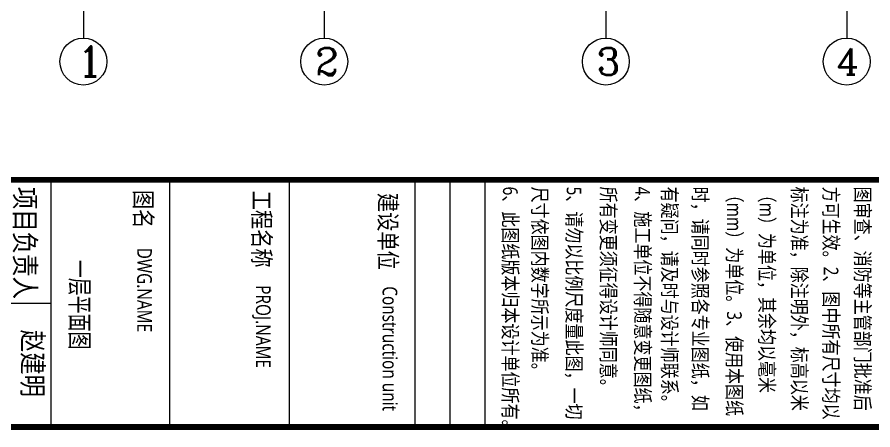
# Model space of a CAD drawing. Header units: inches. Extents: x -3733042 to -3643265, y 623859 to 997713.
# Drawn here: x -3712554 to -3690670, y 791238 to 801784 of the extents above; entities that cross this region are included whole.
import ezdxf
from ezdxf.enums import TextEntityAlignment as Align

# ---------------------------------------------------------------- set-up
doc = ezdxf.new("R2010")
doc.units = ezdxf.units.IN
doc.header["$LTSCALE"] = 1000
doc.header["$MEASUREMENT"] = 0
doc.layers.get('0').update_dxf_attribs({"lineweight": 18})
for name, color, linetype, lineweight in [('0-TK', 4, 'Continuous', 18), ('AXIS', 30, 'Continuous', 18), ('AXIS_TEXT', 7, 'Continuous', 18), ('PUB_TITLE', 153, 'Continuous', 18), ('图签文字', 4, 'Continuous', 18)]:
    doc.layers.add(name, color=color, linetype=linetype, lineweight=lineweight)
doc.styles.add('-黑体', font='msyh.ttf', dxfattribs={"width": 0.7})
doc.styles.add('_TCH_AXIS', font='complex.shx', dxfattribs={"bigfont": 'gbcbig.shx'})
doc.styles.add('COMPLEX', font='complex.shx')
doc.styles.add('建筑图签-黑', font='simhei.ttf', dxfattribs={"width": 0.7})

# ---------------------------------------------------------------- blocks, each defined once
blk = doc.blocks.new('_AXISO')
blk.add_circle((0, 0), 0.5)
at = {"layer": 'AXIS_TEXT', "style": 'COMPLEX', "width": 1.04167}
blk.add_attdef('A', (-0.25, -0.28), '', height=0.56, dxfattribs=at)

msp = doc.modelspace()

# ---------------------------------------------------------------- linework, layer by layer
at = {"layer": '0-TK'}
for p, q in [((-3708653.7, 797626.8), (-3708653.7, 791312.6)), ((-3705600.5, 797626.8), (-3705600.5, 791312.6)), ((-3702381.8, 797626.8), (-3702381.8, 791312.6)), ((-3701487.7, 797626.8), (-3701487.7, 791312.6)), ((-3700593.6, 797626.8), (-3700593.6, 791312.6))]:
    msp.add_line(p, q, dxfattribs=at)
msp.add_lwpolyline([(-3730864.6, 797626.8, 144, 144, 0), (-3670864.6, 797626.8, 144, 144, 0)], format="xyseb", dxfattribs=at)
at = {"layer": 'AXIS'}
for p, q in [((-3710859.6, 805437.8), (-3710859.6, 801248.7)), ((-3704699.6, 805437.8), (-3704699.6, 801248.7)), ((-3697499.6, 805437.8), (-3697499.6, 801248.7)), ((-3691339.6, 805437.8), (-3691339.6, 801248.7))]:
    msp.add_line(p, q, dxfattribs=at)
at = {"layer": 'PUB_TITLE'}
for p, q in [((-3711688.4, 797626.8), (-3711688.4, 791312.6)), ((-3711688.4, 797626.8), (-3711688.4, 791312.6)), ((-3711688.4, 797626.8), (-3711688.4, 791312.6)), ((-3711688.4, 794469.7), (-3730864.6, 794469.7))]:
    msp.add_line(p, q, dxfattribs=at)
msp.add_lwpolyline([(-3730864.6, 791312.6, 150, 150, 0), (-3670864.6, 791312.6, 150, 150, 0), (-3670864.6, 875162.6, 150, 150, 0), (-3730864.6, 875162.6, 150, 150, 0)], format="xyseb", close=True, dxfattribs=at)

# ---------------------------------------------------------------- block references
at = {"layer": 'AXIS'}
ref = msp.add_blockref('_AXISO', (-3710859.6, 800648.7), dxfattribs=dict(at, xscale=1200, yscale=1200, zscale=1200))
ref.add_attrib('A', '1', (-3711025, 800262.6), dxfattribs={"layer": 'AXIS_TEXT', "height": 772.1, "style": '_TCH_AXIS'})
ref = msp.add_blockref('_AXISO', (-3704699.6, 800648.7), dxfattribs=dict(at, xscale=1200, yscale=1200, zscale=1200))
ref.add_attrib('A', '2', (-3704932.5, 800299.2), dxfattribs={"layer": 'AXIS_TEXT', "height": 698.9, "style": '_TCH_AXIS'})
ref = msp.add_blockref('_AXISO', (-3697499.6, 800648.7), dxfattribs=dict(at, xscale=1200, yscale=1200, zscale=1200))
ref.add_attrib('A', '3', (-3697732.5, 800299.2), dxfattribs={"layer": 'AXIS_TEXT', "height": 698.9, "style": '_TCH_AXIS'})
ref = msp.add_blockref('_AXISO', (-3691339.6, 800648.7), dxfattribs=dict(at, xscale=1200, yscale=1200, zscale=1200))
ref.add_attrib('A', '4', (-3691594.1, 800314.6), dxfattribs={"layer": 'AXIS_TEXT', "height": 668.2, "style": '_TCH_AXIS'})

# ---------------------------------------------------------------- texts
at = {"style": '-黑体', "width": 0.8}
for s, height, p in [('项目负责人', 525, (-3712350.4, 797446.8)), ('图名', 450, (-3709326.4, 797369.4)), ('工程名称', 450, (-3706300.1, 797348.1)), ('建设单位', 450, (-3703070.3, 797292.4)), ('6、此图纸版本归本设计单位所有。', 375, (-3699942.1, 797453.6)), ('尺寸依图内数字所示为准。', 375, (-3699187.6, 797453.6)), ('5、请勿以比例尺度量此图，一切', 375, (-3698310.4, 797453.6)), ('所有变更须征得设计师同意。', 375, (-3697433.2, 797453.6)), ('4、施工单位不得随意变更图纸，', 375, (-3696556.1, 797453.6)), ('有疑问，请及时与设计师联系。', 375, (-3695867.9, 797453.6)), ('时，请同时参照各专业图纸，如', 375, (-3695085.4, 797453.6)), ('标注为准，除注明外，标高以米', 375, (-3692548.5, 797453.6)), ('方可生效。2、图中所有尺寸均以', 375, (-3691740.5, 797453.6)), ('图审查、消防等主管部门批准后', 375, (-3690932.4, 797453.6)), ('（mm）为单位。3、使用本图纸', 375, (-3694212, 797453.6)), ('（m）为单位，其余均以毫米', 375, (-3693380.2, 797453.6)), ('DWG.NAME', 375, (-3709296.8, 795891.8)), ('PROJ.NAME', 375, (-3706258.1, 794932.7)), ('赵建明', 525, (-3712155.5, 793796.8))]:
    msp.add_text(s, height=height, rotation=270, dxfattribs=at).set_placement(p, align=Align.MIDDLE_LEFT)
at = {"insert": (-3703022.6, 794905.9), "char_height": 375, "width": 4915.503, "attachment_point": 4, "rotation": 270, "style": '-黑体'}
msp.add_mtext('{\\W0.8;Construction unit  }', dxfattribs=at)
at = {"layer": '图签文字', "color": 4, "style": '建筑图签-黑', "width": 0.7}
msp.add_text('一层平面图', height=480, rotation=270, dxfattribs=at).set_placement((-3711191.5, 794435.9), align=Align.CENTER)

doc.saveas('drawing.dxf')
